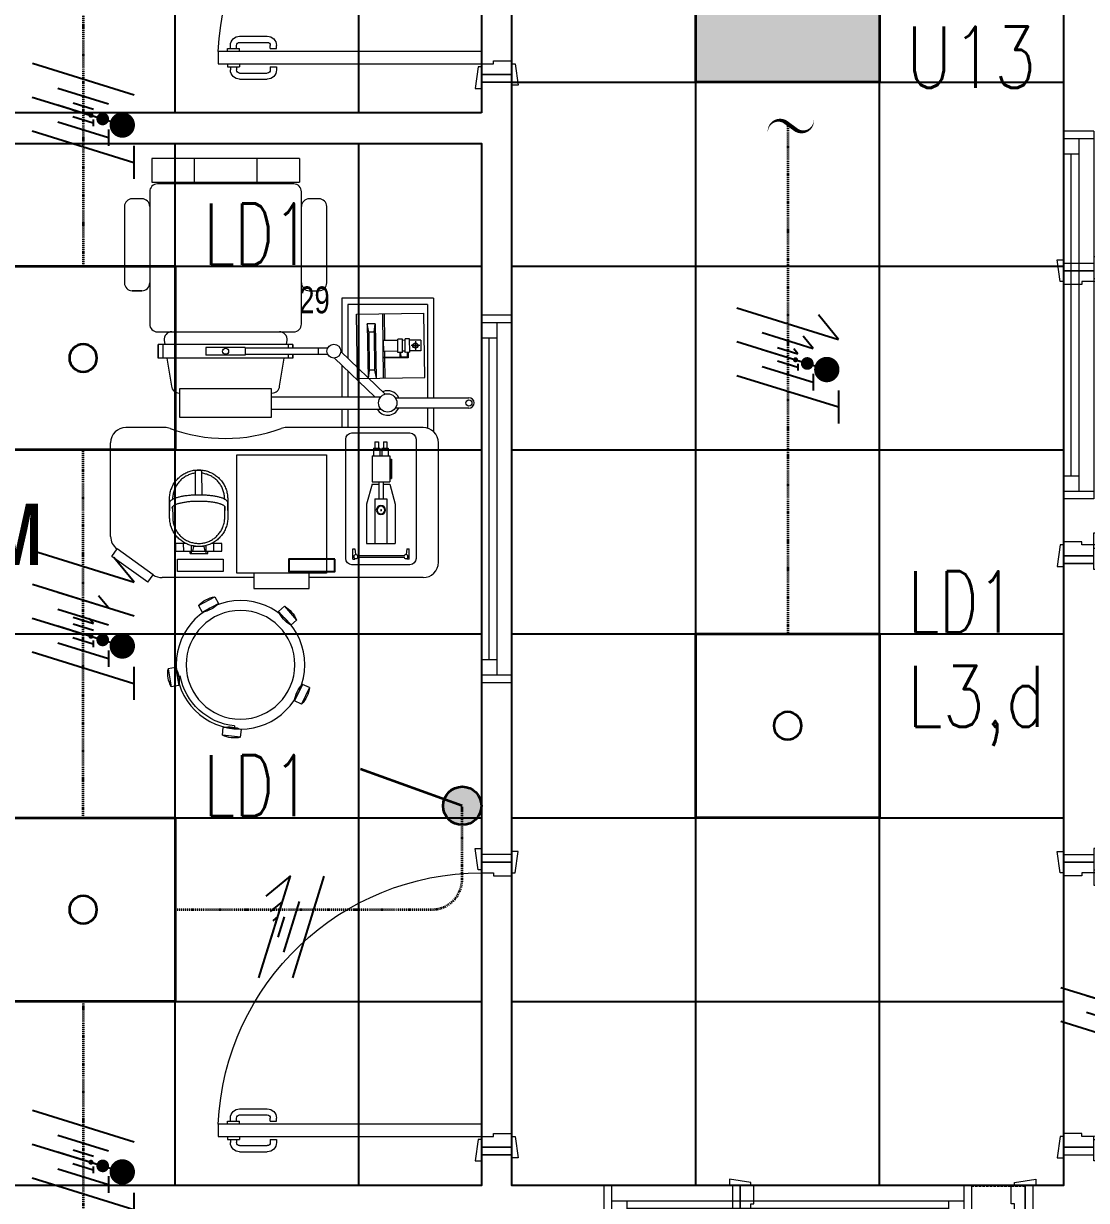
# Model space of a CAD drawing. Extents: x -12260 to 184725, y -29287 to 19916.
# Drawn here: x 12781 to 16251, y -10709 to -6869 of the extents above; entities that cross this region are included whole.
import ezdxf
from ezdxf.enums import TextEntityAlignment as Align

# ---------------------------------------------------------------- set-up
doc = ezdxf.new("R2010")
doc.units = 0
doc.header["$LTSCALE"] = 0.25
doc.linetypes.add('01-First Floor-FUR$0$HIDDEN2', pattern=[4.7625, 3.175, -1.5875])
doc.linetypes.add('DASHDOT', pattern=[25.4, 12.7, -6.35, 0, -6.35])
for name, color, linetype, lineweight in [('01-First Floor-FUR$0$72_EGR_BASE_TEXT', 252, 'Continuous', 5), ('01-First Floor-FUR$0$72_EGR_EQP_TAG', 142, 'Continuous', 5), ('01-First Floor-FUR$0$Aluminum', 251, 'Continuous', 5), ('01-First Floor-FUR$0$LOADING', 253, 'Continuous', 5), ('01-First Floor-FUR$0$Walls', 251, 'Continuous', 5), ('01-First Floor-FUR$0$Wooden Joinery', 251, 'Continuous', 5), ('E-LITE-CIRC', 6, 'Continuous', 25), ('E-LITE-CIRC-NUMB', 6, 'Continuous', 25), ('E-LITE-CLNG', 150, 'Continuous', 35), ('E-LITE-CLNG-CNDT', 6, 'DASHDOT', 35), ('E-LITE-CTRL', 6, 'Continuous', 25), ('E-LITE-IDEN', 6, 'Continuous', 25), ('E-LITE-SWCH @ 100', 3, 'Continuous', 35), ('E-POWR-WIRE', 6, 'Continuous', 25), ('E-POWR-WIRE @ 100', 6, 'Continuous', 25), ('E-POWR-WIRE @ 20', 6, 'Continuous', 25), ('E-POWR-WIRE @ 50', 6, 'Continuous', 25)]:
    doc.layers.add(name, color=color, linetype=linetype, lineweight=lineweight)
doc.layers.add('01-First Floor-FUR$0$FALSE CEILING', color=251, linetype='Continuous')
doc.layers.add('E-LIGHTING CONDUIT', color=6, linetype='Continuous')
doc.styles.add('01-First Floor-FUR$0$X3G_ENTITY_257CFD', font='swisscl.ttf', dxfattribs={"height": 200})
doc.styles.add('01-First Floor-FUR$0$X3G_ENTITY_9EC9', font='swisscl.ttf', dxfattribs={"height": 0.2})
doc.styles.add('DC_SIMPLEX', font='SIMPLEX.shx', dxfattribs={"width": 0.7})

# ---------------------------------------------------------------- blocks, each defined once
blk = doc.blocks.new('*U23')
blk.add_hatch(color=256).paths.add_polyline_path([(0.625, -0.625, 1), (0.625, 0.625, 1)])
blk.add_line((0.625, 0), (3.947, -1.2))
blk.add_circle((0.625, 0), 0.625)
at = {"layer": 'E-LITE-CTRL', "style": 'DC_SIMPLEX', "width": 0.7, "flags": 8}
blk.add_attdef('CONTROL', (-26.627, -10.116), '', height=2, rotation=360, dxfattribs=at)
at = {"layer": 'E-LITE-IDEN', "style": 'DC_SIMPLEX', "width": 0.7, "flags": 8}
blk.add_attdef('TYPE', text='', height=2, rotation=360, dxfattribs=at).set_placement((-31.991, -10.116), align=Align.RIGHT)
blk = doc.blocks.new('CD-CUT')
at = {"linetype": 'Continuous'}
blk.add_lwpolyline([(-30.4, 100, 0, 1.75, 0), (-13.9, 97.3, 1.75, 17.5, -0.545095), (15.4, 21.1, 17.5, 17.5, 0), (-15.4, -21.1, 17.5, 1.75, 0.545095), (13.9, -97.3, 1.75, 0, 0), (30.4, -100, 0, 0, 0)], format="xyseb", dxfattribs=at)
blk = doc.blocks.new('*U24')
blk.add_lwpolyline([(-300, 300), (-300, -300), (300, -300), (300, 300)], close=True)
blk.add_circle((0, 0), 45)
at = {"layer": 'E-LITE-CIRC-NUMB', "style": 'DC_SIMPLEX', "width": 0.7, "flags": 8}
blk.add_attdef('CIRCUIT', text='', height=200, rotation=0, dxfattribs=at).set_placement((-473.9, 300), align=Align.RIGHT)
at = {"layer": 'E-LITE-CTRL', "style": 'DC_SIMPLEX', "width": 0.7, "flags": 8}
blk.add_attdef('CONTROL', (1118.9, -935), '', height=200, rotation=360, dxfattribs=at)
at = {"layer": 'E-LITE-IDEN', "style": 'DC_SIMPLEX', "width": 0.7, "flags": 8}
blk.add_attdef('TYPE', (460.4, 457.6), '', height=200, rotation=360, dxfattribs=at)
blk = doc.blocks.new('*U233')
h = blk.add_hatch(color=254)
h.dxf.hatch_style = 1
h.paths.add_polyline_path([(-300, 300), (-300, -300), (300, -300), (300, 300)])
edge = h.paths.add_edge_path(flags=16)
edge.add_arc((0, 0), 45, 0, 360)
blk.add_lwpolyline([(-300, 300), (-300, -300), (300, -300), (300, 300)], close=True)
blk.add_circle((0, 0), 45)
at = {"layer": 'E-LITE-CIRC-NUMB', "style": 'DC_SIMPLEX', "width": 0.7, "flags": 8}
blk.add_attdef('CIRCUIT', text='', height=200, rotation=0, dxfattribs=at).set_placement((-473.9, 300), align=Align.RIGHT)
at = {"layer": 'E-LITE-CTRL', "style": 'DC_SIMPLEX', "width": 0.7, "flags": 8}
blk.add_attdef('CONTROL', (1118.9, -935), '', height=200, rotation=360, dxfattribs=at)
at = {"layer": 'E-LITE-IDEN', "style": 'DC_SIMPLEX', "width": 0.7, "flags": 8}
blk.add_attdef('TYPE', (460.4, 457.6), '', height=200, rotation=360, dxfattribs=at)
blk = doc.blocks.new('*U40')
for p, q in [((-1.658, 1.617), (1.663, 0.587)), ((1.663, 0.587), (1.004, 1.389)), ((-1.66, 0.515), (1.66, -0.515)), ((-1.663, -0.587), (1.658, -1.617)), ((1.659, -1.078), (1.657, -2.157))]:
    blk.add_line(p, q)
at = {"const_width": 0.414}
blk.add_lwpolyline([(1.278, -0.19, 1), (1.277, -0.604, 1)], format="xyb", close=True, dxfattribs=at)
blk = doc.blocks.new('*U712')
at = {"layer": 'E-POWR-WIRE @ 100', "xscale": 100, "yscale": 100, "zscale": 100}
blk.add_blockref('*U40', (15276, -7957.9), dxfattribs=at)
at = {"layer": 'E-POWR-WIRE @ 20', "xscale": 20, "yscale": 20, "zscale": 20}
blk.add_blockref('*U40', (15276, -7957.9), dxfattribs=at)
at = {"layer": 'E-POWR-WIRE @ 50', "xscale": 50, "yscale": 50, "zscale": 50}
blk.add_blockref('*U40', (15276, -7957.9), dxfattribs=at)
blk = doc.blocks.new('*U43')
for p, q in [((-1.658, 1.617), (1.663, 0.587)), ((-1.66, 0.515), (1.66, -0.515)), ((-1.663, -0.587), (1.658, -1.617)), ((1.659, -1.078), (1.657, -2.157))]:
    blk.add_line(p, q)
at = {"const_width": 0.414}
blk.add_lwpolyline([(1.278, -0.19, 1), (1.277, -0.604, 1)], format="xyb", close=True, dxfattribs=at)
blk = doc.blocks.new('*U774')
at = {"layer": 'E-POWR-WIRE @ 100', "xscale": 100, "yscale": 100, "zscale": 100}
blk.add_blockref('*U43', (12976, -7160), dxfattribs=at)
at = {"layer": 'E-POWR-WIRE @ 20', "xscale": 20, "yscale": 20, "zscale": 20}
blk.add_blockref('*U43', (12976, -7160), dxfattribs=at)
at = {"layer": 'E-POWR-WIRE @ 50', "xscale": 50, "yscale": 50, "zscale": 50}
blk.add_blockref('*U43', (12976, -7160), dxfattribs=at)
blk = doc.blocks.new('*U775')
at = {"layer": 'E-POWR-WIRE @ 100', "xscale": 100, "yscale": 100, "zscale": 100}
blk.add_blockref('*U43', (12976, -10576.3), dxfattribs=at)
at = {"layer": 'E-POWR-WIRE @ 20', "xscale": 20, "yscale": 20, "zscale": 20}
blk.add_blockref('*U43', (12976, -10576.3), dxfattribs=at)
at = {"layer": 'E-POWR-WIRE @ 50', "xscale": 50, "yscale": 50, "zscale": 50}
blk.add_blockref('*U43', (12976, -10576.3), dxfattribs=at)
blk = doc.blocks.new('*U45')
for p, q in [((-1.66, 0.515), (1.66, -0.515)), ((1.66, -0.515), (1.001, 0.287)), ((-1.663, -0.587), (1.658, -1.617))]:
    blk.add_line(p, q)
blk = doc.blocks.new('*U810')
at = {"layer": 'E-POWR-WIRE @ 100', "xscale": 100, "yscale": 100, "zscale": 100}
blk.add_blockref('*U45', (16334.2, -10065.4), dxfattribs=at)
at = {"layer": 'E-POWR-WIRE @ 20', "xscale": 20, "yscale": 20, "zscale": 20}
blk.add_blockref('*U45', (16334.2, -10065.4), dxfattribs=at)
at = {"layer": 'E-POWR-WIRE @ 50', "xscale": 50, "yscale": 50, "zscale": 50}
blk.add_blockref('*U45', (16334.2, -10065.4), dxfattribs=at)
blk = doc.blocks.new('*U46')
for p, q in [((-0.515, -1.66), (0.515, 1.66)), ((0.515, 1.66), (-0.287, 1.001)), ((0.587, -1.663), (1.617, 1.658))]:
    blk.add_line(p, q)
blk = doc.blocks.new('*U828')
at = {"layer": 'E-POWR-WIRE @ 100', "xscale": 100, "yscale": 100, "zscale": 100}
blk.add_blockref('*U46', (13601.4, -9816.1), dxfattribs=at)
at = {"layer": 'E-POWR-WIRE @ 20', "xscale": 20, "yscale": 20, "zscale": 20}
blk.add_blockref('*U46', (13601.4, -9816.1), dxfattribs=at)
at = {"layer": 'E-POWR-WIRE @ 50', "xscale": 50, "yscale": 50, "zscale": 50}
blk.add_blockref('*U46', (13601.4, -9816.1), dxfattribs=at)
blk = doc.blocks.new('*U47')
for p, q in [((-1.655, 2.719), (1.665, 1.689)), ((1.665, 1.689), (1.006, 2.491)), ((-1.658, 1.617), (1.663, 0.587)), ((-1.66, 0.515), (1.66, -0.515)), ((-1.663, -0.587), (1.658, -1.617)), ((1.659, -1.078), (1.657, -2.157))]:
    blk.add_line(p, q)
at = {"const_width": 0.414}
blk.add_lwpolyline([(1.278, -0.19, 1), (1.277, -0.604, 1)], format="xyb", close=True, dxfattribs=at)
blk = doc.blocks.new('*U860')
at = {"layer": 'E-POWR-WIRE @ 100', "xscale": 100, "yscale": 100, "zscale": 100}
blk.add_blockref('*U47', (12976, -8860), dxfattribs=at)
at = {"layer": 'E-POWR-WIRE @ 20', "xscale": 20, "yscale": 20, "zscale": 20}
blk.add_blockref('*U47', (12976, -8860), dxfattribs=at)
at = {"layer": 'E-POWR-WIRE @ 50', "xscale": 50, "yscale": 50, "zscale": 50}
blk.add_blockref('*U47', (12976, -8860), dxfattribs=at)
blk = doc.blocks.new('01-First Floor-FUR$0$A$C72370EFE')
at = {"layer": '01-First Floor-FUR$0$Wooden Joinery'}
for p, q in [((-0.01, -0.03), (-0.01, -0.07)), ((0, -0.03), (-0.01, -0.03)), ((0.04, -0.03), (0.05, -0.03)), ((0.05, -0.03), (0.05, -0.07)), ((-0.05, -0.07), (-0.05, -0.16)), ((-0.03, -0.07), (-0.03, -0.16)), ((-0.01, -0.04), (-0.02, -0.04)), ((-0.01, -0.06), (-0.02, -0.06)), ((0, -0.07), (-0.01, -0.07)), ((0.04, -0.07), (0.05, -0.07)), ((0.05, -0.04), (0.06, -0.04)), ((0.05, -0.06), (0.06, -0.06)), ((0.07, -0.07), (0.07, -0.16)), ((0.09, -0.07), (0.09, -0.16)), ((-0.01, -0.17), (-0.02, -0.17)), ((-0.01, -0.19), (-0.02, -0.19)), ((-0.01, -0.17), (-0.01, -0.19)), ((0.05, -0.17), (0.06, -0.17)), ((0.05, -0.17), (0.05, -0.19)), ((0.05, -0.19), (0.06, -0.19))]:
    blk.add_line(p, q, dxfattribs=at)
for centre, radius, start, end in [((-0.02, -0.07), 0.03, 90, 180), ((-0.02, -0.07), 0.01, 90, 180), ((0.06, -0.07), 0.03, 0, 90), ((0.06, -0.07), 0.01, 0, 90), ((-0.02, -0.16), 0.03, 180, 270), ((-0.02, -0.16), 0.01, 180, 270), ((0.06, -0.16), 0.01, 270, 0), ((0.06, -0.16), 0.03, 270, 0)]:
    blk.add_arc(centre, radius, start, end, dxfattribs=at)
blk = doc.blocks.new('01-First Floor-FUR$0$A$C5DAD61B4')
at = {"layer": '01-First Floor-FUR$0$Wooden Joinery'}
for points in [[(80, 959.1), (80, 969.1), (10, 979.1), (10, 959.1)], [(940, 959.1), (940, 969.1), (1010, 979.1), (1010, 959.1)], [(70, 859.1), (70, 849.1), (0, 839.1), (0, 859.1)], [(120, 859.1), (120, 0), (80, 0), (80, 859.1)], [(950, 859.1), (950, 849.1), (1020, 839.1), (1020, 859.1)]]:
    blk.add_lwpolyline(points, close=True, dxfattribs=at)
for points in [[(45, 859.1), (45, 959.1), (20, 959.1), (20, 859.1), (45, 859.1)], [(45, 859.1), (80, 859.1), (80, 899.1), (90, 899.1), (90, 959.1), (45, 959.1), (45, 859.1)], [(975, 859.1), (940, 859.1), (940, 899.1), (930, 899.1), (930, 959.1), (975, 959.1), (975, 859.1)], [(975, 859.1), (975, 959.1), (1000, 959.1), (1000, 859.1), (975, 859.1)]]:
    blk.add_lwpolyline(points, dxfattribs=at)
blk.add_arc((80, 859.1), 860, 272.666, 0, dxfattribs=at)
at = {"layer": '01-First Floor-FUR$0$Wooden Joinery', "xscale": 999.9999999998854, "yscale": 999.9999999998854, "zscale": 999.9999999998854, "rotation": 180}
blk.add_blockref('01-First Floor-FUR$0$A$C72370EFE', (120, 0), dxfattribs=at)
blk = doc.blocks.new('01-First Floor-FUR$0$ME12326-P')
for p, q in [((0, 0.22), (0, 0)), ((0, 0.22), (0.21, 0.22)), ((0.21, 0.22), (0.21, 0)), ((0.027, 0.1807), (0, 0.1852)), ((0.1775, 0.1852), (0, 0.1852)), ((0.027, 0.1635), (0, 0.159)), ((0.1775, 0.159), (0, 0.159)), ((0.1505, 0.1807), (0.027, 0.1807)), ((0.027, 0.1635), (0.027, 0.1807)), ((0.1505, 0.1635), (0.027, 0.1635)), ((0.1505, 0.1807), (0.1775, 0.1852)), ((0.1505, 0.1635), (0.1505, 0.1807)), ((0.1505, 0.1635), (0.1775, 0.159)), ((0.1775, 0.159), (0.1775, 0.1852)), ((0.21, 0.1355), (0, 0.1355)), ((0.0648, 0.1301), (0, 0.1301)), ((0.0648, 0.0536), (0.0648, 0.1355)), ((0.0679, 0.0806), (0.0679, 0.1355)), ((0.0875, 0.1301), (0.0679, 0.1301)), ((0.0875, 0.0867), (0.0875, 0.1327)), ((0.0875, 0.1327), (0.1225, 0.1327)), ((0.1225, 0.0867), (0.1225, 0.1327)), ((0.21, 0.1301), (0.1225, 0.1301)), ((0.0831, 0.0806), (0.0648, 0.0806)), ((0.0831, 0.0776), (0.0648, 0.0776)), ((0.0679, 0.0567), (0.0679, 0.0776)), ((0.0831, 0.0715), (0.0831, 0.0867)), ((0.0831, 0.0867), (0.1269, 0.0867)), ((0.1269, 0.0715), (0.1269, 0.0867)), ((0.0831, 0.0567), (0.0648, 0.0567)), ((0.0831, 0.0536), (0.0648, 0.0536)), ((0.0831, 0.0715), (0.1269, 0.0715)), ((0.0831, 0.0476), (0.0831, 0.0628)), ((0.0831, 0.0628), (0.1269, 0.0628)), ((0.0831, 0.0476), (0.1269, 0.0476)), ((0.0875, 0.0628), (0.0875, 0.0715)), ((0.0875, 0.0116), (0.0875, 0.0476)), ((0.105, 0.0152), (0.105, 0.0435)), ((0.1225, 0.0628), (0.1225, 0.0715)), ((0.1225, 0.0116), (0.1225, 0.0476)), ((0.1269, 0.0476), (0.1269, 0.0628)), ((0, 0), (0.21, 0)), ((0.1225, 0.0116), (0.0875, 0.0116)), ((0.1192, 0.0291), (0.0908, 0.0291))]:
    blk.add_line(p, q)
for radius in [0.00847, 0.00758, 0.00267]:
    blk.add_circle((0.105, 0.0293), radius)
blk = doc.blocks.new('01-First Floor-FUR$0$ME12281-P')
at = {"color": 0}
for p, q in [((0.4454, 0.3153), (0.0554, 0.3153)), ((0.0354, 0.2953), (0.0354, 0.1053)), ((0.414, 0.2923), (0.414, 0.2855)), ((0.4469, 0.2923), (0.414, 0.2923)), ((0.414, 0.2855), (0.4325, 0.283)), ((0.4356, 0.2759), (0.4356, 0.124)), ((0.4412, 0.2759), (0.4412, 0.1246)), ((0.4469, 0.2855), (0.4447, 0.2855)), ((0.4469, 0.2923), (0.4469, 0.2855)), ((0.4654, 0.1053), (0.4654, 0.2953)), ((0.2028, 0.2289), (0.2676, 0.2473)), ((0.2676, 0.2473), (0.3961, 0.2473)), ((0.3961, 0.2473), (0.3961, 0.1533)), ((0.0648, 0.2198), (0.0845, 0.2198)), ((0.0648, 0.2198), (0.0648, 0.2083)), ((0.0648, 0.2083), (0.0845, 0.2083)), ((0.0648, 0.1922), (0.0648, 0.1808)), ((0.0648, 0.1922), (0.0845, 0.1922)), ((0.0845, 0.2243), (0.1099, 0.2243)), ((0.0845, 0.2243), (0.0845, 0.2037)), ((0.0845, 0.2037), (0.1099, 0.2037)), ((0.0845, 0.1968), (0.0845, 0.1762)), ((0.0845, 0.1968), (0.1099, 0.1968)), ((0.1099, 0.2289), (0.1953, 0.2289)), ((0.1099, 0.2289), (0.1099, 0.1716)), ((0.1953, 0.2289), (0.1953, 0.1716)), ((0.1953, 0.2071), (0.2504, 0.2071)), ((0.1953, 0.1934), (0.2504, 0.1934)), ((0.2028, 0.2289), (0.2028, 0.2071)), ((0.2028, 0.1934), (0.2028, 0.1716)), ((0.2504, 0.2198), (0.3961, 0.2198)), ((0.2504, 0.2198), (0.2504, 0.1808)), ((0.2851, 0.2009), (0.2851, 0.1996)), ((0.2851, 0.2009), (0.2892, 0.2009)), ((0.2851, 0.1996), (0.2892, 0.1996)), ((0.2892, 0.2009), (0.2892, 0.1996)), ((0.0648, 0.1808), (0.0845, 0.1808)), ((0.0845, 0.1762), (0.1099, 0.1762)), ((0.1099, 0.1716), (0.1953, 0.1716)), ((0.1211, 0.1692), (0.1211, 0.166)), ((0.1211, 0.1692), (0.184, 0.1692)), ((0.1211, 0.166), (0.184, 0.166)), ((0.184, 0.1692), (0.184, 0.166)), ((0.2028, 0.1716), (0.2676, 0.1533)), ((0.2504, 0.1808), (0.3961, 0.1808)), ((0.2676, 0.1533), (0.3961, 0.1533)), ((0.414, 0.1151), (0.4325, 0.1175)), ((0.0554, 0.0853), (0.4454, 0.0853)), ((0.414, 0.1151), (0.414, 0.1082)), ((0.4469, 0.1082), (0.414, 0.1082)), ((0.4469, 0.1151), (0.4447, 0.1151)), ((0.4469, 0.1082), (0.4469, 0.1151))]:
    blk.add_line(p, q, dxfattribs=at)
for centre, radius in [((0.439, 0.2821), 0.00657), ((0.2871, 0.2003), 0.0149), ((0.2871, 0.2003), 0.0125), ((0.439, 0.1184), 0.00657)]:
    blk.add_circle(centre, radius, dxfattribs=at)
for centre, start, end in [((0.0554, 0.2953), 90, 180), ((0.4454, 0.2953), 0, 90), ((0.0554, 0.1053), 180, 270), ((0.4454, 0.1053), 270, 0)]:
    blk.add_arc(centre, 0.02, start, end, dxfattribs=at)
blk = doc.blocks.new('01-First Floor-FUR$0$ME18014A-P')
for p, q in [((-0.6447, 1.2847), (-0.2727, 1.2847)), ((-0.0927, 1.2847), (0.2071, 1.2847)), ((0.2537, 1.2997), (0.2362, 1.2753)), ((0.2362, 1.2753), (0.3544, 1.1908)), ((0.2362, 1.2753), (0.3544, 1.1908)), ((0.2537, 1.2997), (0.3719, 1.2152)), ((-0.6947, 1.2347), (-0.6947, 0.8447)), ((0.3719, 1.2152), (0.3544, 1.1908)), ((0.3753, 1.1501), (0.3753, 0.8447)), ((-0.6792, 0.7317), (-0.6792, 0.8085)), ((-0.6447, 0.7947), (-0.1986, 0.7947)), ((-0.3792, 0.7347), (-0.3792, 0.7947)), ((0.1986, 0.7947), (0.3253, 0.7947)), ((-0.7944, 0.7317), (-0.5539, 0.7317)), ((-0.15, 0.7347), (-0.5068, 0.7347)), ((-0.5539, 0.6977), (-0.7944, 0.6977)), ((-0.6792, 0.3732), (-0.6792, 0.6977)), ((-0.15, 0.6947), (-0.5068, 0.6947)), ((-0.3551, 0.5682), (-0.4867, 0.6947)), ((-0.3792, 0.5913), (-0.3792, 0.6947)), ((-0.3759, 0.5465), (-0.5208, 0.6859)), ((-0.1765, 0.6594), (-0.1913, 0.5686)), ((-0.15, 0.6826), (-0.1512, 0.6826)), ((0.1512, 0.6826), (0.15, 0.6826)), ((0.1913, 0.5686), (0.1765, 0.6594)), ((-0.3792, 0.3732), (-0.3792, 0.5496)), ((-0.0644, 0.5554), (-0.3331, 0.5554)), ((-0.3037, 0.5554), (-0.3037, 0.5361)), ((-0.2198, 0.5686), (-0.2198, 0.5554)), ((-0.2198, 0.5686), (0.2198, 0.5686)), ((-0.2198, 0.5554), (-0.2198, 0.5686)), ((-0.2044, 0.5554), (-0.2044, 0.5686)), ((-0.0644, 0.5586), (0.0644, 0.5586)), ((-0.0644, 0.5336), (-0.0644, 0.5586)), ((0.0644, 0.5336), (0.0644, 0.5586)), ((0.2044, 0.5236), (0.2044, 0.5686)), ((0.2198, 0.5686), (0.2198, 0.5236)), ((0.2198, 0.5236), (0.2198, 0.5686)), ((-0.3326, 0.5361), (-0.0644, 0.5361)), ((-0.2198, 0.5361), (-0.2198, 0.5236)), ((-0.2198, 0.5236), (-0.2198, 0.5361)), ((-0.2198, 0.5236), (0.2198, 0.5236)), ((-0.2044, 0.5236), (-0.2044, 0.5361)), ((-0.1986, 0.5236), (-0.2008, 0.5102)), ((-0.0644, 0.5336), (0.0644, 0.5336)), ((0.2008, 0.5102), (0.1986, 0.5236)), ((0.2223, 0.4826), (-0.2223, 0.4826)), ((-0.2477, 0.4572), (-0.2477, 0.0254)), ((0.2476, 0.0254), (0.2476, 0.4572)), ((-0.6792, 0.3732), (-0.3792, 0.3732)), ((-0.2731, 0.3484), (-0.3048, 0.3484)), ((0.273, 0.3484), (0.3048, 0.3484)), ((0.3048, 0.3484), (0.273, 0.3484)), ((-0.3302, 0.323), (-0.3302, 0.0738)), ((0.3302, 0.0738), (0.3302, 0.323)), ((-0.3048, 0.0484), (-0.2731, 0.0484)), ((0.273, 0.0484), (0.3048, 0.0484)), ((-0.2223, 0), (0.2223, 0)), ((-0.1841, -0.0063), (-0.1841, 0)), ((-0.1651, 0), (-0.1651, -0.0063)), ((0.1714, 0), (0.1714, -0.0063)), ((0.1905, 0), (0.1905, -0.0063)), ((-0.2413, -0.0826), (-0.2413, -0.0063)), ((0.2413, -0.0063), (-0.2413, -0.0063)), ((-0.1016, -0.0826), (-0.1016, -0.0063)), ((0.1011, -0.0063), (0.1011, -0.0826)), ((0.2413, -0.0826), (0.2413, -0.0063)), ((-0.2413, -0.0826), (0.2413, -0.0826))]:
    blk.add_line(p, q)
at = {"color": 8}
for p, q in [((-0.6592, 0.7317), (-0.6592, 0.7968)), ((-0.3992, 0.7347), (-0.3992, 0.7947)), ((-0.6592, 0.3932), (-0.6592, 0.6977)), ((-0.3992, 0.6105), (-0.3992, 0.6947)), ((-0.3992, 0.3932), (-0.3992, 0.5689)), ((-0.6592, 0.3932), (-0.3992, 0.3932))]:
    blk.add_line(p, q, dxfattribs=at)
for points in [[(-0.2727, 1.2703), (-0.0927, 1.2703), (-0.0927, 1.3203), (-0.2727, 1.3203)], [(-0.3289, 0.8843), (-0.3289, 1.2703), (-0.0364, 1.2703), (-0.0364, 0.8843)], [(-0.15, 0.6686), (0.15, 0.6686), (0.15, 0.7607), (-0.15, 0.7607)]]:
    blk.add_lwpolyline(points, close=True)
for centre, radius in [((-0.5292, 0.7147), 0.03), ((-0.7944, 0.7147), 0.01), ((-0.3535, 0.5457), 0.0225), ((0, 0.5461), 0.00979)]:
    blk.add_circle(centre, radius)
for centre, radius, start, end in [((-0.6447, 1.2347), 0.05, 90, 180), ((0.2071, 1.2347), 0.05, 54.4343, 90), ((0.3253, 1.1501), 0.05, 0, 54.4343), ((-0.6447, 0.8447), 0.05, 180, 270), ((0, 0.313), 0.5175, 69.5195, 110.4805), ((0.3253, 0.8447), 0.05, 270, 0), ((-0.1986, 0.8447), 0.05, 270, 290.4805), ((0.1986, 0.8447), 0.05, 249.5195, 270), ((-0.7944, 0.7147), 0.017, 90, 270), ((-0.5292, 0.7147), 0.04, 30, 154.8331), ((-0.5292, 0.7147), 0.04, 205.1669, 294.1023), ((-0.1512, 0.6572), 0.0254, 90, 175.0303), ((0.1512, 0.6572), 0.0254, 4.9697, 90), ((-0.1755, 0.508), 0.0254, 175.0303, 270), ((0.1755, 0.508), 0.0254, 270, 4.9697), ((-0.2223, 0.4572), 0.0254, 90, 180), ((0.2223, 0.4572), 0.0254, 0, 90), ((-0.3048, 0.323), 0.0254, 90, 180), ((-0.2731, 0.323), 0.0254, 0, 90), ((0.273, 0.323), 0.0254, 90, 180), ((0.3048, 0.323), 0.0254, 0, 90), ((-0.3048, 0.0738), 0.0254, 180, 270), ((-0.2731, 0.0738), 0.0254, 270, 0), ((0.273, 0.0738), 0.0254, 180, 270), ((0.3048, 0.0738), 0.0254, 270, 0), ((-0.2223, 0.0254), 0.0254, 180, 270), ((0.2223, 0.0254), 0.0254, 270, 0)]:
    blk.add_arc(centre, radius, start, end)
blk = doc.blocks.new('01-First Floor-FUR$0$ME12818-P')
for p, q in [((-0.0723, 0.1635), (0.0777, 0.1635)), ((-0.0723, 0.1635), (-0.0723, 0.1385)), ((-0.0468, 0.1635), (-0.0468, 0.1385)), ((-0.0262, 0.1712), (0.0316, 0.1712)), ((-0.0262, 0.1712), (-0.0262, 0.1635)), ((-0.0212, 0.1712), (-0.0212, 0.145)), ((-0.0148, 0.1485), (-0.0184, 0.1635)), ((0.0238, 0.1635), (0.0202, 0.1485)), ((0.0266, 0.1712), (0.0266, 0.145)), ((0.0316, 0.1712), (0.0316, 0.1635)), ((0.0521, 0.1635), (0.0521, 0.1385)), ((0.0777, 0.1635), (0.0777, 0.1385)), ((-0.0389, 0.1385), (-0.0723, 0.1385)), ((0.0202, 0.1485), (-0.0148, 0.1485)), ((-0.0123, 0.1485), (-0.0123, 0.1471)), ((0.0177, 0.1471), (0.0177, 0.1485)), ((0.0777, 0.1385), (0.0442, 0.1385)), ((-0.0923, 0.0534), (-0.0923, -0.0066)), ((-0.0823, 0.018), (-0.0823, 0.0534)), ((0.0877, 0.0534), (0.0877, 0.018)), ((0.0977, -0.0066), (0.0977, 0.0534)), ((-0.0913, 0.0311), (-0.0913, 0.0053)), ((-0.0833, 0.0208), (-0.0833, 0.0311)), ((0.0887, 0.0311), (0.0887, 0.0208)), ((0.0967, 0.0053), (0.0967, 0.0311)), ((-0.0823, -0.0066), (-0.0823, -0.006)), ((-0.0053, -0.0205), (0.0107, -0.0205)), ((0.0877, -0.0061), (0.0877, -0.0066)), ((-0.0053, -0.0996), (-0.0058, -0.0996)), ((0.0107, -0.0996), (-0.0053, -0.0996)), ((0.0111, -0.0996), (0.0107, -0.0996))]:
    blk.add_line(p, q)
at = {"flags": 128}
for points in [[(0.0977, 0.0534), (0.0976, 0.0572), (0.0974, 0.061), (0.097, 0.0648), (0.0965, 0.0685), (0.0958, 0.0723), (0.095, 0.076), (0.094, 0.0796), (0.0929, 0.0833), (0.0916, 0.0869), (0.0902, 0.0904), (0.0886, 0.0939), (0.087, 0.0973), (0.0851, 0.1006), (0.0832, 0.1038), (0.0811, 0.107), (0.0789, 0.1101), (0.0766, 0.1131), (0.0741, 0.116), (0.0716, 0.1188), (0.0689, 0.1215), (0.0661, 0.1241), (0.0632, 0.1266), (0.0602, 0.129), (0.0572, 0.1312), (0.054, 0.1333), (0.0508, 0.1353), (0.0475, 0.1372), (0.0441, 0.1389), (0.0406, 0.1405), (0.0371, 0.1419), (0.0335, 0.1432), (0.0299, 0.1444), (0.0263, 0.1454), (0.0226, 0.1463), (0.0188, 0.147), (0.0151, 0.1476), (0.0113, 0.148), (0.0075, 0.1483), (0.0037, 0.1484), (-0.0001, 0.1483), (-0.0039, 0.1482), (-0.0077, 0.1478), (-0.0114, 0.1473), (-0.0152, 0.1467), (-0.0189, 0.1459), (-0.0226, 0.145), (-0.0262, 0.1439), (-0.0298, 0.1427), (-0.0334, 0.1413), (-0.0368, 0.1398), (-0.0403, 0.1381), (-0.0436, 0.1363), (-0.0469, 0.1344), (-0.0501, 0.1324), (-0.0532, 0.1302), (-0.0562, 0.1279), (-0.0592, 0.1255), (-0.062, 0.1229), (-0.0647, 0.1203), (-0.0674, 0.1176), (-0.0699, 0.1147), (-0.0723, 0.1118), (-0.0745, 0.1087), (-0.0767, 0.1056), (-0.0787, 0.1024), (-0.0806, 0.0991), (-0.0824, 0.0957), (-0.084, 0.0923), (-0.0855, 0.0888), (-0.0868, 0.0852), (-0.088, 0.0816), (-0.0891, 0.078), (-0.09, 0.0743), (-0.0907, 0.0705), (-0.0914, 0.0668), (-0.0918, 0.063), (-0.0921, 0.0592), (-0.0923, 0.0554), (-0.0923, 0.0534)], [(-0.0823, 0.0534), (-0.0822, 0.0568), (-0.082, 0.0602), (-0.0817, 0.0636), (-0.0812, 0.0669), (-0.0806, 0.0703), (-0.0799, 0.0736), (-0.079, 0.0769), (-0.078, 0.0801), (-0.0769, 0.0833), (-0.0756, 0.0865), (-0.0742, 0.0896), (-0.0727, 0.0926), (-0.0711, 0.0956), (-0.0693, 0.0985), (-0.0675, 0.1014), (-0.0655, 0.1041), (-0.0634, 0.1068), (-0.0612, 0.1094), (-0.0589, 0.1119), (-0.0565, 0.1144), (-0.054, 0.1167), (-0.0515, 0.1189), (-0.0488, 0.121), (-0.0461, 0.123), (-0.0432, 0.1249), (-0.0403, 0.1267), (-0.0374, 0.1284), (-0.0343, 0.1299), (-0.0313, 0.1313), (-0.0281, 0.1326), (-0.0249, 0.1338), (-0.0217, 0.1348), (-0.0184, 0.1357), (-0.0151, 0.1365), (-0.0118, 0.1371), (-0.0084, 0.1377), (-0.005, 0.138), (-0.0016, 0.1383), (0.0018, 0.1384), (0.0052, 0.1383), (0.0086, 0.1382), (0.012, 0.1379), (0.0153, 0.1374), (0.0187, 0.1369), (0.022, 0.1362), (0.0253, 0.1353), (0.0286, 0.1344), (0.0318, 0.1333), (0.0349, 0.132), (0.0381, 0.1307), (0.0411, 0.1292), (0.0441, 0.1276), (0.0471, 0.1259), (0.0499, 0.1241), (0.0527, 0.1221), (0.0554, 0.1201), (0.058, 0.1179), (0.0606, 0.1156), (0.063, 0.1133), (0.0654, 0.1108), (0.0676, 0.1082), (0.0698, 0.1056), (0.0718, 0.1029), (0.0737, 0.1001), (0.0755, 0.0972), (0.0772, 0.0943), (0.0788, 0.0912), (0.0803, 0.0882), (0.0816, 0.085), (0.0828, 0.0819), (0.0839, 0.0786), (0.0848, 0.0754), (0.0856, 0.0721), (0.0863, 0.0687), (0.0868, 0.0654), (0.0873, 0.062), (0.0875, 0.0586), (0.0877, 0.0552), (0.0877, 0.0534)], [(-0.0913, 0.0053), (-0.0912, 0.004), (-0.0909, 0.0028), (-0.0905, 0.0016), (-0.0898, 0.0005), (-0.089, -0.0007), (-0.0881, -0.0017), (-0.0871, -0.0028), (-0.0859, -0.0038), (-0.0845, -0.0047), (-0.0831, -0.0057), (-0.0815, -0.0066), (-0.0798, -0.0075), (-0.078, -0.0083), (-0.076, -0.0092), (-0.0739, -0.01), (-0.0718, -0.0108), (-0.0695, -0.0116), (-0.067, -0.0123), (-0.0645, -0.013), (-0.0619, -0.0137), (-0.0592, -0.0144), (-0.0563, -0.015), (-0.0534, -0.0156), (-0.0504, -0.0162), (-0.0473, -0.0167), (-0.0442, -0.0172), (-0.0409, -0.0177), (-0.0376, -0.0181), (-0.0343, -0.0185), (-0.0308, -0.0189), (-0.0274, -0.0192), (-0.0238, -0.0195), (-0.0203, -0.0198), (-0.0167, -0.02), (-0.013, -0.0202), (-0.0094, -0.0203), (-0.0057, -0.0204), (-0.002, -0.0205), (0.0017, -0.0205), (0.0054, -0.0205), (0.0091, -0.0204), (0.0128, -0.0204), (0.0164, -0.0202), (0.0201, -0.0201), (0.0237, -0.0199), (0.0273, -0.0196), (0.0309, -0.0194), (0.0344, -0.0191), (0.0378, -0.0187), (0.0412, -0.0183), (0.0446, -0.0179), (0.0478, -0.0175), (0.051, -0.017), (0.0542, -0.0165), (0.0572, -0.0159), (0.0602, -0.0153), (0.063, -0.0147), (0.0658, -0.0141), (0.0685, -0.0134), (0.0711, -0.0127), (0.0735, -0.012), (0.0759, -0.0112), (0.0782, -0.0104), (0.0803, -0.0096), (0.0823, -0.0088), (0.0842, -0.008), (0.086, -0.0071), (0.0876, -0.0062), (0.0892, -0.0052), (0.0906, -0.0043), (0.0918, -0.0033), (0.093, -0.0023), (0.094, -0.0012), (0.0948, -0.0002), (0.0955, 0.001), (0.0961, 0.0022), (0.0965, 0.0034), (0.0967, 0.0046), (0.0967, 0.0053)], [(-0.0833, 0.0208), (-0.0833, 0.0202), (-0.0831, 0.0195), (-0.0829, 0.0189), (-0.0825, 0.0182), (-0.082, 0.0175), (-0.0813, 0.0167), (-0.0805, 0.016), (-0.0796, 0.0152), (-0.0785, 0.0144), (-0.0773, 0.0136), (-0.076, 0.0128), (-0.0745, 0.012), (-0.0729, 0.0113), (-0.0711, 0.0105), (-0.0692, 0.0098), (-0.0672, 0.009), (-0.0651, 0.0083), (-0.0629, 0.0077), (-0.0606, 0.007), (-0.0581, 0.0064), (-0.0556, 0.0057), (-0.053, 0.0052), (-0.0502, 0.0046), (-0.0474, 0.0041), (-0.0445, 0.0036), (-0.0416, 0.0031), (-0.0385, 0.0027), (-0.0354, 0.0022), (-0.0322, 0.0019), (-0.029, 0.0015), (-0.0257, 0.0012), (-0.0224, 0.0009), (-0.019, 0.0007), (-0.0156, 0.0005), (-0.0122, 0.0003), (-0.0087, 0.0002), (-0.0052, 0.0001), (-0.0017, 0), (0.0017, 0), (0.0052, 0), (0.0087, 0), (0.0122, 0.0001), (0.0157, 0.0002), (0.0191, 0.0004), (0.0226, 0.0006), (0.026, 0.0008), (0.0293, 0.0011), (0.0326, 0.0014), (0.0359, 0.0017), (0.0391, 0.002), (0.0422, 0.0024), (0.0453, 0.0029), (0.0483, 0.0033), (0.0513, 0.0038), (0.0541, 0.0043), (0.0569, 0.0049), (0.0596, 0.0054), (0.0622, 0.006), (0.0647, 0.0067), (0.067, 0.0073), (0.0693, 0.008), (0.0715, 0.0087), (0.0736, 0.0094), (0.0755, 0.0101), (0.0773, 0.0109), (0.079, 0.0116), (0.0806, 0.0124), (0.082, 0.0132), (0.0833, 0.014), (0.0844, 0.0147), (0.0854, 0.0155), (0.0863, 0.0163), (0.087, 0.0171), (0.0876, 0.0178), (0.0881, 0.0185), (0.0884, 0.0192), (0.0886, 0.0198), (0.0887, 0.0204), (0.0887, 0.0208)], [(-0.0923, -0.0066), (-0.0922, -0.0104), (-0.092, -0.0142), (-0.0916, -0.018), (-0.0911, -0.0217), (-0.0904, -0.0255), (-0.0896, -0.0292), (-0.0886, -0.0329), (-0.0875, -0.0365), (-0.0862, -0.0401), (-0.0848, -0.0436), (-0.0833, -0.0471), (-0.0816, -0.0505), (-0.0797, -0.0538), (-0.0778, -0.0571), (-0.0757, -0.0603), (-0.0735, -0.0633), (-0.0712, -0.0663), (-0.0687, -0.0693), (-0.0662, -0.0721), (-0.0635, -0.0748), (-0.0607, -0.0774), (-0.0578, -0.0798), (-0.0549, -0.0822), (-0.0518, -0.0844), (-0.0486, -0.0866), (-0.0454, -0.0885), (-0.0421, -0.0904), (-0.0387, -0.0921), (-0.0352, -0.0937), (-0.0317, -0.0952), (-0.0282, -0.0965), (-0.0245, -0.0976), (-0.0209, -0.0986), (-0.0172, -0.0995), (-0.0135, -0.1002), (-0.0097, -0.1008), (-0.0059, -0.1012), (-0.0021, -0.1015), (0.0017, -0.1016), (0.0055, -0.1016), (0.0093, -0.1014), (0.013, -0.101), (0.0168, -0.1006), (0.0206, -0.0999), (0.0243, -0.0991), (0.028, -0.0982), (0.0316, -0.0971), (0.0352, -0.0959), (0.0387, -0.0945), (0.0422, -0.093), (0.0456, -0.0913), (0.049, -0.0896), (0.0523, -0.0876), (0.0555, -0.0856), (0.0586, -0.0834), (0.0616, -0.0811), (0.0646, -0.0787), (0.0674, -0.0762), (0.0701, -0.0735), (0.0727, -0.0708), (0.0753, -0.0679), (0.0776, -0.065), (0.0799, -0.0619), (0.0821, -0.0588), (0.0841, -0.0556), (0.086, -0.0523), (0.0878, -0.0489), (0.0894, -0.0455), (0.0909, -0.042), (0.0922, -0.0384), (0.0934, -0.0348), (0.0945, -0.0312), (0.0954, -0.0275), (0.0961, -0.0238), (0.0967, -0.02), (0.0972, -0.0162), (0.0975, -0.0125), (0.0977, -0.0087), (0.0977, -0.0066)], [(-0.0073, -0.091), (-0.0099, -0.0907), (-0.0133, -0.0901), (-0.0166, -0.0894), (-0.0199, -0.0886), (-0.0232, -0.0876), (-0.0264, -0.0865), (-0.0296, -0.0853), (-0.0327, -0.0839), (-0.0357, -0.0824), (-0.0387, -0.0808), (-0.0417, -0.0791), (-0.0445, -0.0773), (-0.0473, -0.0753), (-0.05, -0.0733), (-0.0527, -0.0711), (-0.0552, -0.0689), (-0.0576, -0.0665), (-0.06, -0.064), (-0.0622, -0.0615), (-0.0644, -0.0588), (-0.0664, -0.0561), (-0.0683, -0.0533), (-0.0701, -0.0504), (-0.0718, -0.0475), (-0.0734, -0.0445), (-0.0749, -0.0414), (-0.0762, -0.0383), (-0.0774, -0.0351), (-0.0785, -0.0319), (-0.0794, -0.0286), (-0.0802, -0.0253), (-0.0809, -0.022), (-0.0815, -0.0186), (-0.0819, -0.0152), (-0.0821, -0.0118), (-0.0823, -0.0084), (-0.0823, -0.0066)], [(-0.0073, -0.0204), (-0.0073, -0.0976)], [(0.0877, -0.0066), (0.0876, -0.01), (0.0874, -0.0134), (0.0871, -0.0168), (0.0866, -0.0202), (0.086, -0.0235), (0.0853, -0.0268), (0.0844, -0.0301), (0.0834, -0.0334), (0.0822, -0.0366), (0.081, -0.0397), (0.0796, -0.0428), (0.0781, -0.0459), (0.0765, -0.0488), (0.0747, -0.0518), (0.0728, -0.0546), (0.0709, -0.0574), (0.0688, -0.0601), (0.0666, -0.0627), (0.0643, -0.0652), (0.0619, -0.0676), (0.0594, -0.0699), (0.0569, -0.0721), (0.0542, -0.0742), (0.0514, -0.0762), (0.0486, -0.0781), (0.0457, -0.0799), (0.0428, -0.0816), (0.0397, -0.0831), (0.0366, -0.0845), (0.0335, -0.0858), (0.0303, -0.087), (0.0271, -0.088), (0.0238, -0.089), (0.0205, -0.0897), (0.0171, -0.0904), (0.0138, -0.0909), (0.0127, -0.091)], [(0.0127, -0.0976), (0.0127, -0.0204)], [(-0.0059, -0.0995), (-0.0062, -0.0994), (-0.0066, -0.0992), (-0.0069, -0.0989), (-0.0071, -0.0985), (-0.0073, -0.0981), (-0.0073, -0.0976)], [(0.0127, -0.0976), (0.0126, -0.0981), (0.0125, -0.0985), (0.0123, -0.0989), (0.0119, -0.0992), (0.0116, -0.0994), (0.0113, -0.0995)]]:
    blk.add_lwpolyline(points, dxfattribs=at)
for centre, major_axis, start_param, end_param in [((-0.0053, -0.02), (0.002, 0), 3.665191, 4.712389), ((0.0107, -0.02), (-0.002, 0), 1.570796, 2.617994)]:
    blk.add_ellipse(centre, major_axis=major_axis, ratio=0.262075, start_param=start_param, end_param=end_param)
blk = doc.blocks.new('01-First Floor-FUR$0$HF10037B-P')
at = {"layer": '01-First Floor-FUR$0$LOADING'}
for p, q in [((0.2459, 0.134), (0.1859, 0.134)), ((0.1859, 0.134), (0.1859, 0.109)), ((0.2459, 0.134), (0.2459, 0.109)), ((0.2459, 0.109), (0.1859, 0.109)), ((0, 0), (-0.0142, -0.0583)), ((0, 0), (0.0243, -0.0059)), ((0.0243, -0.0059), (0.01, -0.0642)), ((0.4071, -0.0094), (0.431, -0.0018)), ((0.4071, -0.0094), (0.4255, -0.0665)), ((0.431, -0.0018), (0.4493, -0.0589)), ((-0.0142, -0.0583), (0.01, -0.0642)), ((0.4069, -0.0417), (0.4165, -0.0387)), ((0.4255, -0.0665), (0.4493, -0.0589)), ((0.0524, -0.2725), (0.0674, -0.2525)), ((0.0674, -0.2525), (0.1154, -0.2885)), ((0.3125, -0.2897), (0.362, -0.2558)), ((0.3267, -0.268), (0.3323, -0.2763)), ((0.3761, -0.2764), (0.362, -0.2558)), ((0.0524, -0.2725), (0.1004, -0.3085)), ((0.1004, -0.3085), (0.1154, -0.2885)), ((0.3266, -0.3103), (0.3125, -0.2897)), ((0.3266, -0.3103), (0.3761, -0.2764))]:
    blk.add_line(p, q, dxfattribs=at)
for radius in [0.21, 0.1775]:
    blk.add_circle((0.2161, -0.1014), radius, dxfattribs=at)
for centre, radius, start, end in [((0.2159, 0.0465), 0.0925, 71.0754, 108.9246), ((0.2159, 0.1965), 0.0925, 251.0754, 288.9246), ((0.0779, -0.0499), 0.0925, 147.3419, 185.1912), ((-0.0678, -0.0143), 0.0925, 327.3419, 5.1912), ((0.4996, -0.0113), 0.0925, 178.8412, 216.6904), ((0.3568, -0.057), 0.0925, 358.8412, 36.6904), ((0.2161, -0.1014), 0.2, 303.6037, 17.3657), ((0.0389, -0.3404), 0.0925, 34.1875, 72.0368), ((0.3867, -0.3449), 0.0925, 105.5121, 143.3614), ((0.1289, -0.2205), 0.0925, 214.1875, 252.0368), ((0.3019, -0.2212), 0.0925, 285.5121, 323.3614)]:
    blk.add_arc(centre, radius, start, end, dxfattribs=at)
blk = doc.blocks.new('01-First Floor-FUR$0$A$C37be4daf')
at = {"layer": '01-First Floor-FUR$0$Aluminum'}
for p, q in [((1416, 598.2), (216, 598.2)), ((241, 498.2), (241, 598.2)), ((291, 548.2), (291, 598.2)), ((1341, 548.2), (1341, 598.2)), ((1391, 498.2), (1391, 598.2)), ((1391, 548.2), (241, 548.2)), ((291, 573.2), (1341, 573.2)), ((1416, 498.2), (216, 498.2))]:
    blk.add_line(p, q, dxfattribs=at)
at = {"layer": '01-First Floor-FUR$0$Walls'}
for p, q in [((216, 498.2), (216, 598.2)), ((1416, 498.2), (1416, 598.2))]:
    blk.add_line(p, q, dxfattribs=at)
blk = doc.blocks.new('01-First Floor-FUR')
at = {"linetype": '01-First Floor-FUR$0$HIDDEN2', "ltscale": 10}
blk.add_line((15876, -10660), (16051, -10660), dxfattribs=at)
at = {"layer": '01-First Floor-FUR$0$FALSE CEILING', "linetype": 'Continuous'}
for p, q in [((14976, -10660), (14976, -2710)), ((15576, -10660), (15576, -2710)), ((13276, -7160), (13276, -2810)), ((13876, -7160), (13876, -2810)), ((14376, -7060), (16176, -7060)), ((13276, -10660), (13276, -7260)), ((13876, -10660), (13876, -7260)), ((10276, -7660), (14276, -7660)), ((14376, -7660), (16176, -7660)), ((10276, -8260), (14276, -8260)), ((14376, -8260), (16176, -8260)), ((10276, -8860), (14276, -8860)), ((14376, -8860), (16176, -8860)), ((10276, -9460), (14276, -9460)), ((14376, -9460), (16176, -9460)), ((10276, -10060), (14276, -10060)), ((14376, -10060), (16176, -10060))]:
    blk.add_line(p, q, dxfattribs=at)
at = {"layer": '01-First Floor-FUR$0$FALSE CEILING'}
for points in [[(14376, -2710), (16176, -2710), (16176, -10660), (14376, -10660)], [(14276, -7160), (10276, -7160), (10276, -2810), (14276, -2810)], [(10276, -7260), (14276, -7260), (14276, -10660), (10276, -10660)]]:
    blk.add_lwpolyline(points, close=True, dxfattribs=at)
at = {"layer": '01-First Floor-FUR$0$FALSE CEILING', "extrusion": (-4.6879e-08, -1.66552e-10, 1), "elevation": -0.2}
blk.add_lwpolyline([(13797.9, -8616.6), (13647.9, -8616.6), (13647.9, -8656.6), (13797.9, -8656.6)], close=True, dxfattribs=at)
at = {"layer": '01-First Floor-FUR$0$LOADING', "extrusion": (4.6879e-08, -1.66552e-10, 1), "elevation": -0.2}
blk.add_lwpolyline([(13283.6, -8616.6), (13433.6, -8616.6), (13433.6, -8656.6), (13283.6, -8656.6)], close=True, dxfattribs=at)
at = {"layer": '01-First Floor-FUR$0$Walls'}
for p, q in [((16176, -7650), (16176, -5940)), ((14276, -7060), (14276, -7160)), ((14276, -7060), (14376, -7060)), ((14376, -7060), (14376, -9570)), ((10276, -7160), (14276, -7160)), ((10276, -7260), (14276, -7260)), ((14276, -7260), (14276, -9580)), ((16176, -7650), (16276, -7650)), ((16176, -8630), (16176, -9580)), ((16276, -8630), (16176, -8630)), ((16176, -9580), (16276, -9580)), ((14276, -10560), (14276, -10660)), ((14276, -10560), (14376, -10560)), ((14376, -10560), (14376, -10660)), ((16176, -10560), (16276, -10560)), ((16176, -10560), (16176, -10660)), ((10276, -10660), (14276, -10660)), ((14376, -10660), (15096, -10660)), ((15096, -10660), (15096, -10760)), ((16076, -10660), (16176, -10660)), ((16076, -10660), (16076, -10760))]:
    blk.add_line(p, q, dxfattribs=at)
for p, rotation in [((16774.2, -8636), 90), ((14874.2, -9236), 90), ((16092, -10161.8), 180)]:
    blk.add_blockref('01-First Floor-FUR$0$A$C37be4daf', p, dxfattribs=dict(rotation=rotation))
at = {"layer": '01-First Floor-FUR$0$LOADING', "extrusion": (-4.73306e-08, 1.42937e-21, -1), "xscale": -999.9999999999999, "yscale": 999.9999999999999, "zscale": -999.9999999999999, "rotation": 180}
blk.add_blockref('01-First Floor-FUR$0$ME18014A-P', (-13441, -7391.9, 0.2), dxfattribs=at)
at = {"layer": '01-First Floor-FUR$0$LOADING', "extrusion": (8.1011e-08, -3.68387e-07, 1), "xscale": 1000.000000000001, "yscale": 1000.000000000001, "zscale": 1000.000000000001, "rotation": 90.80466617928126}
blk.add_blockref('01-First Floor-FUR$0$ME12326-P', (14091.3, -8023.8, -0.2), dxfattribs=at)
at = {"layer": '01-First Floor-FUR$0$LOADING', "extrusion": (4.73306e-08, -1.42937e-21, 1), "xscale": -1000, "yscale": 1000}
for name, p, zscale, rotation in [('01-First Floor-FUR$0$ME12281-P', (14148.3, -8169.1, 3.1), 999.9999999999999, 90), ('01-First Floor-FUR$0$ME12818-P', (13350.3, -8426.6, -0.2), 1000, 180.2454464877884)]:
    blk.add_blockref(name, p, dxfattribs=dict(at, zscale=zscale, rotation=rotation))
at = {"layer": '01-First Floor-FUR$0$LOADING', "extrusion": (3.6788e-07, -2.79672e-08, -1), "xscale": 1000.000000000001, "yscale": 1000.000000000001, "zscale": 1000.000000000001, "rotation": 332.0283038305284}
blk.add_blockref('01-First Floor-FUR$0$HF10037B-P', (-13632.9, -8770.2, 0.2), dxfattribs=at)
at = {"layer": '01-First Floor-FUR$0$Wooden Joinery', "xscale": -1}
for p, rotation in [((13416.9, -7080), 270.0000000000001), ((13416.9, -10580), 270.0000000000001), ((17135.1, -9560), 90)]:
    blk.add_blockref('01-First Floor-FUR$0$A$C5DAD61B4', p, dxfattribs=dict(at, rotation=rotation))
at = {"layer": '01-First Floor-FUR$0$Wooden Joinery', "rotation": 90.00000000000001}
blk.add_blockref('01-First Floor-FUR$0$A$C5DAD61B4', (17135.1, -8650), dxfattribs=at)
at = {"layer": '01-First Floor-FUR$0$Wooden Joinery', "xscale": -1}
blk.add_blockref('01-First Floor-FUR$0$A$C5DAD61B4', (16096, -11619.1), dxfattribs=at)
at = {"layer": '01-First Floor-FUR$0$72_EGR_BASE_TEXT', "insert": (11777.5, -7768.2, 0), "char_height": 200, "width": 2765.698, "attachment_point": 2, "style": '01-First Floor-FUR$0$X3G_ENTITY_9EC9'}
blk.add_mtext('{\\fSwis721 LtCn BT|b1|i0|c0|p34;OPHTHALMOLOGY CONSULTATION / EXAMINATION ROOM}', dxfattribs=at)
at = {"layer": '01-First Floor-FUR$0$72_EGR_EQP_TAG', "insert": (13731.3, -7726.5, -0.2), "char_height": 87.47, "attachment_point": 2, "style": '01-First Floor-FUR$0$X3G_ENTITY_257CFD'}
blk.add_mtext('29', dxfattribs=at)

msp = doc.modelspace()

# ---------------------------------------------------------------- linework, layer by layer
at = {"layer": 'E-LITE-CLNG-CNDT'}
for points in [[(12976, -6560), (12976, -7660)], [(15276, -7195.6), (15276, -8860)], [(12976, -9460), (12976, -8260)]]:
    msp.add_lwpolyline(points, dxfattribs=at)
for points in [[(13276, -9760), (14113.5, -9760, 0.414214), (14213.5, -9660), (14213.5, -9421.2)], [(12976, -10060), (12976, -11674.6, 0.249324), (13020.1, -11757.5), (13275.9, -11930)]]:
    msp.add_lwpolyline(points, format="xyb", dxfattribs=at)

# ---------------------------------------------------------------- block references
at = {"layer": 'E-LIGHTING CONDUIT', "xscale": 0.762, "yscale": 0.762, "zscale": 0.762, "rotation": 270}
msp.add_blockref('CD-CUT', (15286.2, -7203), dxfattribs=at)
at = {"layer": 'E-LITE-CLNG'}
ref = msp.add_blockref('*U233', (15276, -6760), dxfattribs=dict(at, xscale=-1))
ref.add_attrib('TYPE', 'LD1', (15669.5, -6455.5), dxfattribs={"layer": 'E-LITE-IDEN', "height": 200, "rotation": 0, "style": 'DC_SIMPLEX', "width": 0.7, "flags": 8})
ref = msp.add_blockref('*U24', (12976, -7960), dxfattribs=dict(at, xscale=-1))
ref.add_attrib('TYPE', 'LD1', (13369.5, -7655.5), dxfattribs={"layer": 'E-LITE-IDEN', "height": 200, "rotation": 0, "style": 'DC_SIMPLEX', "width": 0.7, "flags": 8})
ref = msp.add_blockref('*U24', (15276, -9160), dxfattribs=dict(at, xscale=-1))
ref.add_attrib('TYPE', 'LD1', (15669.5, -8855.5), dxfattribs={"layer": 'E-LITE-IDEN', "height": 200, "rotation": 0, "style": 'DC_SIMPLEX', "width": 0.7, "flags": 8})
ref = msp.add_blockref('*U24', (12976, -9760), dxfattribs=dict(at, xscale=-1))
ref.add_attrib('TYPE', 'LD1', (13369.5, -9455.5), dxfattribs={"layer": 'E-LITE-IDEN', "height": 200, "rotation": 0, "style": 'DC_SIMPLEX', "width": 0.7, "flags": 8})
at = {"layer": 'E-LITE-CLNG-CNDT'}
msp.add_blockref('01-First Floor-FUR', (0, 0), dxfattribs=at)
at = {"layer": 'E-LITE-SWCH @ 100', "xscale": 100, "yscale": 100, "zscale": 100, "rotation": 180}
msp.add_blockref('*U23', (14276, -9421.2), dxfattribs=at)
at = {"layer": 'E-POWR-WIRE'}
for name in ['*U774', '*U712', '*U860', '*U828', '*U810', '*U775']:
    msp.add_blockref(name, (0, 0), dxfattribs=at)

# ---------------------------------------------------------------- texts
at = {"layer": 'E-LITE-CIRC', "style": 'DC_SIMPLEX', "width": 0.8}
for s, p in [('U13', (15662.4, -7078.5, 0)), ('L3,d', (15665.4, -9164, 0))]:
    msp.add_text(s, height=200, rotation=0, dxfattribs=at).set_placement(p)

doc.saveas('drawing.dxf')
